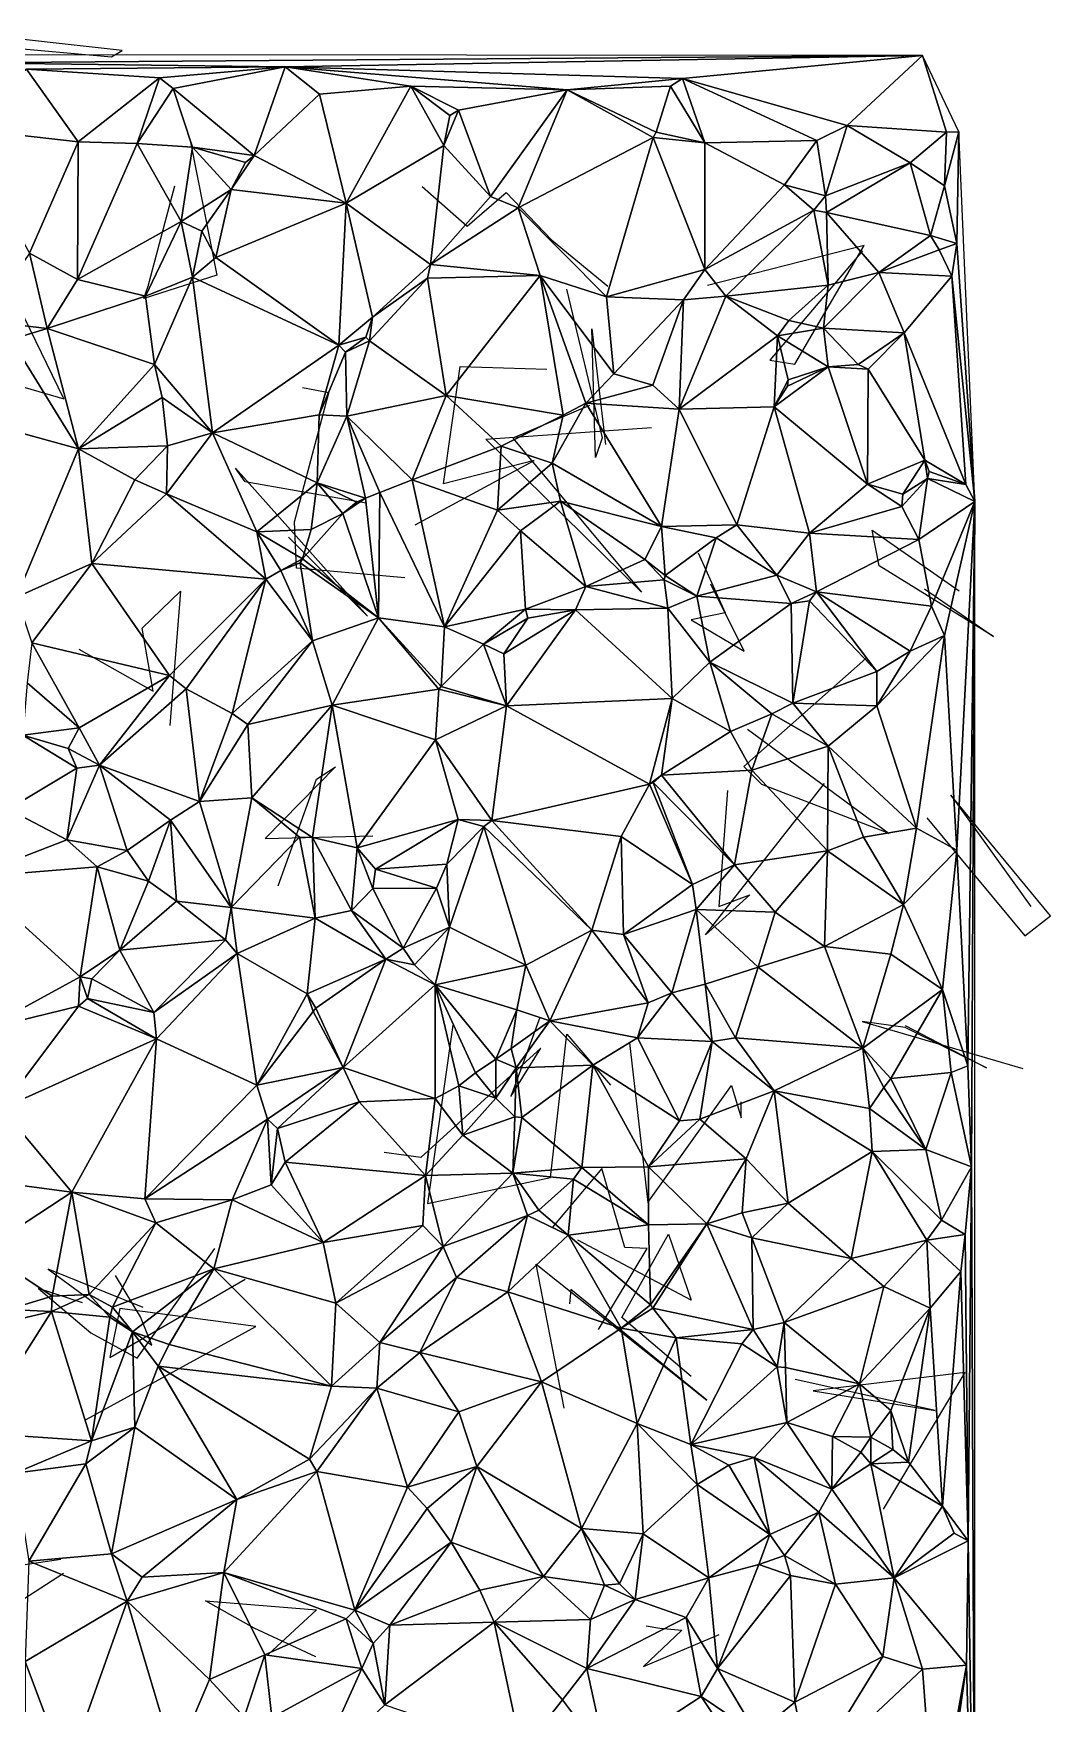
# Model space of a CAD drawing. Header units: metres. Extents: x -15.8 to 15.8, y -15 to 15.8.
# Drawn here: x 5.19 to 15.77, y -2.16 to 15.22 of the extents above; entities that cross this region are included whole.
import ezdxf

# ---------------------------------------------------------------- set-up
doc = ezdxf.new("R2010")
doc.units = ezdxf.units.M
doc.layers.add('CRACKS', color=1, linetype='Continuous')
doc.layers.add('STREET_MESH', color=7, linetype='Continuous')

msp = doc.modelspace()

# ---------------------------------------------------------------- linework, layer by layer
at = {"layer": 'CRACKS'}
for points in [[(4.863, 14.685, 0.1), (4.463, 15.112, 0.1), (6.007, 14.973, 0.1), (6.119, 15.039, 0.1), (4.528, 15.217, 0.1)], [(6.824, 14.101, 0.1), (7.103, 12.701, 0.1), (6.342, 12.459, 0.1), (6.389, 12.588, 0.1), (6.667, 13.631, 0.1)], [(9.238, 13.625, 0.1), (9.705, 13.211, 0.1), (10.113, 13.563, 0.1), (10.584, 13.069, 0.1), (11.169, 12.587, 0.1)], [(4.702, 11.649, 0.1), (5.512, 11.415, 0.1), (5.101, 12.256, 0.1), (4.66, 11.076, 0.1), (5.075, 13.023, 0.1)], [(13.82, 12.953, 0.1), (12.856, 11.816, 0.1), (13.114, 11.774, 0.1), (13.835, 13.009, 0.1), (12.205, 12.594, 0.1)], [(10.741, 12.556, 0.1), (11.11, 11.009, 0.1), (11.04, 10.804, 0.1), (11.004, 12.144, 0.1), (11.145, 10.938, 0.1)], [(9.167, 10.104, 0.1), (10.404, 10.774, 0.1), (9.461, 10.532, 0.1), (9.635, 11.75, 0.1), (10.536, 11.725, 0.1)], [(9.057, 9.551, 0.1), (7.932, 9.654, 0.1), (7.912, 10.135, 0.1), (8.269, 11.478, 0.1), (7.993, 11.529, 0.1)], [(10.978, 11.345, 0.1), (10.183, 11.005, 0.1), (11.52, 9.404, 0.1), (9.902, 10.996, 0.1), (11.624, 11.118, 0.1)], [(8.655, 10.329, 0.1), (7.397, 10.553, 0.1), (7.297, 10.693, 0.1), (8.671, 9.152, 0.1), (7.848, 9.975, 0.1)], [(14.463, 9.439, 0.1), (15.182, 8.941, 0.1), (13.991, 9.679, 0.1), (13.919, 10.049, 0.1), (14.824, 9.416, 0.1)], [(12.11, 9.814, 0.1), (12.39, 9.187, 0.1), (12.035, 9.114, 0.1), (12.589, 8.789, 0.1), (12.242, 9.485, 0.1)], [(5.668, 8.809, 0.1), (6.439, 8.374, 0.1), (6.326, 9.029, 0.1), (6.725, 9.415, 0.1), (6.613, 8.015, 0.1)], [(12.624, 7.977, 0.1), (14.096, 6.891, 0.1), (12.77, 7.402, 0.1), (12.585, 7.588, 0.1), (13.854, 8.714, 0.1)], [(7.74, 6.348, 0.1), (8.14, 7.458, 0.1), (8.337, 7.585, 0.1), (7.606, 6.841, 0.1), (8.724, 6.869, 0.1)], [(12.415, 7.339, 0.1), (12.324, 6.133, 0.1), (12.645, 6.255, 0.1), (12.187, 5.838, 0.1), (13.424, 7.414, 0.1)], [(14.488, 7.055, 0.1), (15.507, 5.827, 0.1), (15.775, 6.036, 0.1), (14.737, 7.292, 0.1), (15.571, 6.133, 0.1)], [(10.463, 4.977, 0.1), (10.159, 4.155, 0.1), (10.472, 4.659, 0.1), (9.224, 3.522, 0.1), (8.844, 3.575, 0.1)], [(9.559, 4.898, 0.1), (9.295, 3.044, 0.1), (10.572, 3.312, 0.1), (10.744, 4.805, 0.1), (11.198, 4.273, 0.1)], [(14.264, 4.896, 0.1), (15.109, 4.453, 0.1), (14.264, 4.874, 0.1), (13.814, 4.935, 0.1), (15.485, 4.449, 0.1)], [(11.394, 4.714, 0.1), (11.587, 3.053, 0.1), (12.457, 4.271, 0.1), (12.555, 3.935, 0.1), (12.558, 4.1, 0.1)], [(11.072, 1.733, 0.1), (11.578, 2.576, 0.1), (11.348, 2.585, 0.1), (11.106, 3.407, 0.1), (10.595, 2.795, 0.1)], [(12.038, 1.244, 0.1), (11.315, 1.856, 0.1), (11.802, 2.725, 0.1), (12.036, 2.037, 0.1), (10.856, 2.663, 0.1)], [(5.704, 2.009, 0.1), (5.248, 2.16, 0.1), (5.793, 1.698, 0.1), (6.275, 1.432, 0.1), (7.083, 2.576, 0.1)], [(6.337, 1.959, 0.1), (5.348, 2.358, 0.1), (6.425, 1.57, 0.1), (6.307, 1.863, 0.1), (6.048, 2.292, 0.1)], [(10.715, 0.915, 0.1), (10.424, 2.41, 0.1), (12.198, 0.998, 0.1), (10.784, 2.148, 0.1), (10.771, 2, 0.1)], [(5.744, 0.794, 0.1), (7.507, 1.764, 0.1), (6.093, 1.952, 0.1), (5.991, 1.439, 0.1), (7.396, 2.254, 0.1)], [(14.036, -0.138, 0.1), (14.885, 1.285, 0.1), (13.304, 1.093, 0.1), (14.575, 0.889, 0.1), (13.117, 1.211, 0.1)], [(5.481, -0.661, 0.1), (4.567, -0.797, 0.1), (4.215, -1.107, 0.1), (3.925, -1.828, 0.1), (5.507, -0.803, 0.1)], [(8.134, -1.675, 0.1), (7.492, -1.375, 0.1), (6.985, -1.091, 0.1), (8.14, -1.186, 0.1), (7.637, -1.648, 0.1)], [(11.567, -1.353, 0.1), (11.712, -1.374, 0.1), (11.94, -1.395, 0.1), (11.541, -1.773, 0.1), (12.327, -1.442, 0.1)]]:
    msp.add_polyline3d(points, dxfattribs=at)
at = {"layer": 'STREET_MESH'}
for points in [[(4.474, 14.91), (14.442, 14.988), (0.214, 14.997)], [(4.474, 14.91), (7.814, 14.869), (14.442, 14.988)], [(7.814, 14.869), (11.945, 14.747), (14.442, 14.988)], [(11.945, 14.747), (13.658, 14.26), (14.442, 14.988)], [(13.658, 14.26), (14.693, 14.188), (14.442, 14.988)], [(14.693, 14.188), (14.822, 14.193), (14.442, 14.988)], [(4.437, 14.226), (5.661, 14.089), (5.124, 14.844)], [(4.474, 14.91), (5.124, 14.844), (7.814, 14.869)], [(5.124, 14.844), (6.506, 14.754), (7.814, 14.869)], [(5.124, 14.844), (5.661, 14.089), (6.506, 14.754)], [(6.506, 14.754), (6.65, 14.643), (7.814, 14.869)], [(6.65, 14.643), (7.492, 13.945), (7.814, 14.869)], [(7.492, 13.945), (8.17, 14.583), (7.814, 14.869)], [(9.12, 14.668), (10.747, 14.631), (7.814, 14.869)], [(8.17, 14.583), (9.12, 14.668), (7.814, 14.869)], [(10.747, 14.631), (11.945, 14.747), (7.814, 14.869)], [(5.661, 14.089), (6.274, 14.07), (6.506, 14.754)], [(6.274, 14.07), (6.65, 14.643), (6.506, 14.754)], [(6.274, 14.07), (6.848, 14.034), (6.65, 14.643)], [(6.848, 14.034), (7.492, 13.945), (6.65, 14.643)], [(8.17, 14.583), (8.449, 13.452), (9.12, 14.668)], [(8.449, 13.452), (9.465, 14.051), (9.12, 14.668)], [(9.12, 14.668), (9.618, 14.419), (10.747, 14.631)], [(9.526, 14.362), (9.618, 14.419), (9.12, 14.668)], [(9.465, 14.051), (9.526, 14.362), (9.12, 14.668)], [(9.618, 14.419), (9.949, 13.519), (10.747, 14.631)], [(9.949, 13.519), (10.236, 13.402), (10.747, 14.631)], [(10.236, 13.402), (11.64, 14.134), (10.747, 14.631)], [(11.823, 14.668), (11.945, 14.747), (10.747, 14.631)], [(11.674, 14.189), (11.823, 14.668), (10.747, 14.631)], [(11.64, 14.134), (11.674, 14.189), (10.747, 14.631)], [(11.674, 14.189), (12.179, 14.078), (11.823, 14.668)], [(12.179, 14.078), (11.945, 14.747), (11.823, 14.668)], [(11.945, 14.747), (13.344, 14.101), (13.658, 14.26)], [(11.945, 14.747), (12.179, 14.078), (13.344, 14.101)], [(7.492, 13.945), (8.449, 13.452), (8.17, 14.583)], [(9.465, 14.051), (9.618, 14.419), (9.526, 14.362)], [(9.465, 14.051), (9.949, 13.519), (9.618, 14.419)], [(13.344, 14.101), (13.434, 13.527), (13.658, 14.26)], [(13.434, 13.527), (14.314, 13.87), (13.658, 14.26)], [(14.314, 13.87), (14.693, 14.188), (13.658, 14.26)], [(4.437, 14.226), (5.154, 12.929), (5.661, 14.089)], [(5.661, 14.089), (5.154, 12.929), (5.653, 12.658)], [(5.661, 14.089), (5.653, 12.658), (6.274, 14.07)], [(11.64, 14.134), (10.236, 13.402), (11.155, 12.476)], [(12.179, 12.76), (11.64, 14.134), (11.155, 12.476)], [(12.179, 14.078), (11.674, 14.189), (11.64, 14.134)], [(12.179, 12.76), (12.179, 14.078), (11.64, 14.134)], [(12.179, 14.078), (13.006, 13.641), (13.344, 14.101)], [(13.006, 13.641), (12.179, 14.078), (12.179, 12.76)], [(13.006, 13.641), (13.434, 13.527), (13.344, 14.101)], [(14.693, 14.188), (14.314, 13.87), (14.673, 13.631)], [(14.822, 14.193), (14.673, 13.631), (14.801, 13.032)], [(14.693, 14.188), (14.673, 13.631), (14.822, 14.193)], [(14.822, 14.193), (14.801, 13.032), (14.986, 10.346)], [(5.653, 12.658), (6.73, 13.259), (6.274, 14.07)], [(6.73, 13.259), (6.848, 14.034), (6.274, 14.07)], [(6.73, 13.259), (7.252, 13.594), (6.848, 14.034)], [(7.492, 13.945), (6.848, 14.034), (7.402, 13.873)], [(6.848, 14.034), (7.252, 13.594), (7.402, 13.873)], [(7.252, 13.594), (7.492, 13.945), (7.402, 13.873)], [(7.252, 13.594), (8.449, 13.452), (7.492, 13.945)], [(9.465, 14.051), (8.449, 13.452), (9.326, 12.814)], [(9.949, 13.519), (9.465, 14.051), (9.326, 12.814)], [(14.314, 13.87), (13.434, 13.527), (13.445, 13.355)], [(14.525, 13.113), (14.314, 13.87), (13.445, 13.355)], [(14.673, 13.631), (14.314, 13.87), (14.525, 13.113)], [(6.947, 13.161), (7.252, 13.594), (6.73, 13.259)], [(6.947, 13.161), (7.092, 12.885), (7.252, 13.594)], [(7.252, 13.594), (7.092, 12.885), (8.449, 13.452)], [(13.312, 13.378), (13.006, 13.641), (12.179, 12.76)], [(13.434, 13.527), (13.006, 13.641), (13.312, 13.378)], [(14.673, 13.631), (14.525, 13.113), (14.801, 13.032)], [(8.449, 13.452), (7.092, 12.885), (8.37, 11.974)], [(8.723, 12.264), (8.449, 13.452), (8.37, 11.974)], [(8.449, 13.452), (8.723, 12.264), (9.326, 12.814)], [(10.236, 13.402), (9.949, 13.519), (9.326, 12.814)], [(10.466, 12.698), (10.236, 13.402), (9.326, 12.814)], [(10.236, 13.402), (10.466, 12.698), (11.155, 12.476)], [(13.434, 13.527), (13.312, 13.378), (13.445, 13.355)], [(6.36, 12.482), (6.73, 13.259), (5.653, 12.658)], [(6.73, 13.259), (6.36, 12.482), (6.851, 12.68)], [(6.947, 13.161), (6.73, 13.259), (6.851, 12.68)], [(12.396, 12.483), (13.312, 13.378), (12.179, 12.76)], [(13.312, 13.378), (12.396, 12.483), (13.46, 12.599)], [(13.445, 13.355), (13.312, 13.378), (13.46, 12.599)], [(13.99, 12.73), (13.445, 13.355), (13.46, 12.599)], [(13.99, 12.73), (14.525, 13.113), (13.445, 13.355)], [(7.092, 12.885), (6.947, 13.161), (6.851, 12.68)], [(13.99, 12.73), (14.616, 12.964), (14.525, 13.113)], [(14.525, 13.113), (14.616, 12.964), (14.801, 13.032)], [(5.154, 12.929), (4.671, 12.228), (5.337, 12.146)], [(5.653, 12.658), (5.154, 12.929), (5.337, 12.146)], [(7.092, 12.885), (6.851, 12.68), (8.37, 11.974)], [(14.616, 12.964), (13.99, 12.73), (14.748, 12.692)], [(14.616, 12.964), (14.748, 12.692), (14.801, 13.032)], [(14.801, 13.032), (14.748, 12.692), (14.986, 10.346)], [(8.723, 12.264), (9.295, 12.671), (9.326, 12.814)], [(9.295, 12.671), (10.466, 12.698), (9.326, 12.814)], [(10.466, 12.698), (9.295, 12.671), (9.488, 11.449)], [(10.706, 11.245), (10.466, 12.698), (9.488, 11.449)], [(10.94, 11.371), (10.466, 12.698), (10.706, 11.245)], [(10.466, 12.698), (11.233, 11.675), (11.155, 12.476)], [(10.94, 11.371), (11.233, 11.675), (10.466, 12.698)], [(11.958, 12.446), (12.179, 12.76), (11.155, 12.476)], [(11.958, 12.446), (12.396, 12.483), (12.179, 12.76)], [(13.412, 12.15), (13.99, 12.73), (13.46, 12.599)], [(13.99, 12.73), (13.412, 12.15), (14.253, 12.103)], [(14.748, 12.692), (13.99, 12.73), (14.253, 12.103)], [(14.895, 10.522), (14.748, 12.692), (14.253, 12.103)], [(14.748, 12.692), (14.895, 10.522), (14.986, 10.346)], [(6.36, 12.482), (5.653, 12.658), (5.337, 12.146)], [(6.36, 12.482), (6.455, 11.773), (6.851, 12.68)], [(6.455, 11.773), (7.058, 11.06), (6.851, 12.68)], [(6.851, 12.68), (7.058, 11.06), (8.37, 11.974)], [(9.295, 12.671), (8.689, 12.019), (9.488, 11.449)], [(8.689, 12.019), (9.295, 12.671), (8.723, 12.264)], [(12.396, 12.483), (13.054, 12.229), (13.46, 12.599)], [(13.054, 12.229), (13.412, 12.15), (13.46, 12.599)], [(6.455, 11.773), (6.36, 12.482), (5.337, 12.146)], [(11.233, 11.675), (11.958, 12.446), (11.155, 12.476)], [(11.233, 11.675), (11.637, 11.558), (11.958, 12.446)], [(11.958, 12.446), (11.637, 11.558), (11.91, 11.309)], [(12.396, 12.483), (11.958, 12.446), (11.91, 11.309)], [(12.936, 12.071), (12.396, 12.483), (11.91, 11.309)], [(12.936, 12.071), (13.054, 12.229), (12.396, 12.483)], [(4.671, 12.228), (4.963, 12.032), (5.337, 12.146)], [(8.653, 12.057), (8.723, 12.264), (8.37, 11.974)], [(8.653, 12.057), (8.689, 12.019), (8.723, 12.264)], [(13.054, 12.229), (12.936, 12.071), (13.412, 12.15)], [(4.567, 11.195), (5.665, 10.893), (4.963, 12.032)], [(4.963, 12.032), (5.665, 10.893), (5.337, 12.146)], [(5.665, 10.893), (6.455, 11.773), (5.337, 12.146)], [(8.44, 11.899), (8.653, 12.057), (8.37, 11.974)], [(8.653, 12.057), (8.44, 11.899), (8.689, 12.019)], [(8.689, 12.019), (8.44, 11.899), (8.455, 11.236)], [(8.689, 12.019), (8.455, 11.236), (9.488, 11.449)], [(12.901, 11.331), (12.936, 12.071), (11.91, 11.309)], [(13.047, 11.612), (12.936, 12.071), (12.901, 11.331)], [(13.412, 12.15), (12.936, 12.071), (13.463, 11.748)], [(12.936, 12.071), (13.047, 11.612), (13.463, 11.748)], [(13.774, 11.773), (13.412, 12.15), (13.463, 11.748)], [(13.412, 12.15), (13.774, 11.773), (14.253, 12.103)], [(13.774, 11.773), (13.879, 11.722), (14.253, 12.103)], [(14.253, 12.103), (13.879, 11.722), (14.468, 10.778)], [(14.895, 10.522), (14.253, 12.103), (14.468, 10.778)], [(7.058, 11.06), (8.167, 11.248), (8.37, 11.974)], [(8.167, 11.248), (8.44, 11.899), (8.37, 11.974)], [(8.44, 11.899), (8.167, 11.248), (8.455, 11.236)], [(6.455, 11.773), (5.665, 10.893), (6.535, 11.428)], [(6.455, 11.773), (6.535, 11.428), (7.058, 11.06)], [(11.637, 11.558), (11.233, 11.675), (10.94, 11.371)], [(13.038, 11.545), (12.901, 11.331), (13.463, 11.748)], [(12.901, 11.331), (13.871, 10.528), (13.463, 11.748)], [(13.047, 11.612), (13.038, 11.545), (13.463, 11.748)], [(13.879, 11.722), (13.774, 11.773), (13.463, 11.748)], [(13.871, 10.528), (13.879, 11.722), (13.463, 11.748)], [(13.879, 11.722), (13.871, 10.528), (14.468, 10.778)], [(11.637, 11.558), (10.94, 11.371), (11.91, 11.309)], [(13.047, 11.612), (12.901, 11.331), (13.038, 11.545)], [(5.665, 10.893), (6.589, 10.925), (6.535, 11.428)], [(6.535, 11.428), (6.589, 10.925), (7.058, 11.06)], [(8.455, 11.236), (9.134, 10.572), (9.488, 11.449)], [(9.134, 10.572), (10.06, 10.924), (9.488, 11.449)], [(10.06, 10.924), (10.706, 11.245), (9.488, 11.449)], [(10.94, 11.371), (10.589, 10.744), (11.727, 10.086)], [(10.589, 10.744), (10.94, 11.371), (10.706, 11.245)], [(11.91, 11.309), (10.94, 11.371), (11.727, 10.086)], [(12.512, 10.103), (11.91, 11.309), (11.727, 10.086)], [(12.512, 10.103), (12.901, 11.331), (11.91, 11.309)], [(12.901, 11.331), (12.512, 10.103), (13.269, 10.017)], [(13.871, 10.528), (12.901, 11.331), (13.269, 10.017)], [(5.665, 10.893), (4.567, 11.195), (5.02, 9.351)], [(8.167, 11.248), (7.058, 11.06), (8.148, 10.54)], [(8.455, 11.236), (8.167, 11.248), (8.148, 10.54)], [(8.648, 10.381), (8.455, 11.236), (8.148, 10.54)], [(8.797, 10.44), (9.134, 10.572), (8.455, 11.236)], [(8.648, 10.381), (8.797, 10.44), (8.455, 11.236)], [(10.06, 10.924), (10.589, 10.744), (10.706, 11.245)], [(7.517, 10.031), (7.058, 11.06), (6.579, 10.427)], [(7.058, 11.06), (6.589, 10.925), (6.579, 10.427)], [(7.058, 11.06), (7.517, 10.031), (8.148, 10.54)], [(5.804, 9.7), (5.665, 10.893), (5.02, 9.351)], [(6.589, 10.925), (5.665, 10.893), (6.251, 10.573)], [(5.665, 10.893), (5.804, 9.7), (6.251, 10.573)], [(6.589, 10.925), (6.251, 10.573), (6.579, 10.427)], [(10.06, 10.924), (9.134, 10.572), (10.021, 10.255)], [(10.589, 10.744), (10.06, 10.924), (10.021, 10.255)], [(13.871, 10.528), (14.237, 10.424), (14.468, 10.778)], [(14.237, 10.424), (14.493, 10.585), (14.468, 10.778)], [(14.493, 10.585), (14.513, 10.659), (14.468, 10.778)], [(14.513, 10.659), (14.895, 10.522), (14.468, 10.778)], [(10.678, 10.35), (10.589, 10.744), (10.021, 10.255)], [(10.589, 10.744), (10.678, 10.35), (11.727, 10.086)], [(14.895, 10.522), (14.513, 10.659), (14.493, 10.585)], [(6.251, 10.573), (5.804, 9.7), (6.579, 10.427)], [(5.804, 9.7), (7.612, 9.538), (6.579, 10.427)], [(7.612, 9.538), (7.517, 10.031), (6.579, 10.427)], [(7.517, 10.031), (8.084, 10.055), (8.148, 10.54)], [(8.084, 10.055), (8.412, 10.223), (8.148, 10.54)], [(8.554, 10.341), (8.648, 10.381), (8.148, 10.54)], [(8.412, 10.223), (8.554, 10.341), (8.148, 10.54)], [(8.797, 10.44), (8.648, 10.381), (8.785, 9.135)], [(9.47, 9.041), (8.797, 10.44), (8.785, 9.135)], [(8.797, 10.44), (9.47, 9.041), (9.134, 10.572)], [(9.134, 10.572), (9.47, 9.041), (10.021, 10.255)], [(14.227, 10.295), (13.871, 10.528), (13.269, 10.017)], [(14.237, 10.424), (13.871, 10.528), (14.227, 10.295)], [(14.493, 10.585), (14.227, 10.295), (14.405, 9.95)], [(14.237, 10.424), (14.227, 10.295), (14.493, 10.585)], [(14.986, 10.346), (14.493, 10.585), (14.405, 9.95)], [(14.895, 10.522), (14.493, 10.585), (14.986, 10.346)], [(8.648, 10.381), (8.412, 10.223), (8.785, 9.135)], [(8.554, 10.341), (8.412, 10.223), (8.648, 10.381)], [(9.47, 9.041), (10.262, 10.043), (10.021, 10.255)], [(10.262, 10.043), (10.678, 10.35), (10.021, 10.255)], [(10.262, 10.043), (10.94, 9.461), (10.678, 10.35)], [(10.678, 10.35), (11.554, 9.742), (11.727, 10.086)], [(10.94, 9.461), (11.554, 9.742), (10.678, 10.35)], [(14.227, 10.295), (13.269, 10.017), (14.405, 9.95)], [(14.538, 9.259), (14.986, 10.346), (14.405, 9.95)], [(14.538, 9.259), (14.671, 8.953), (14.986, 10.346)], [(14.671, 8.953), (14.799, 6.72), (14.986, 10.346)], [(14.986, 10.346), (14.799, 6.72), (14.913, 4.474)], [(14.953, 3.425), (14.986, 10.346), (14.913, 4.474)], [(14.986, 10.346), (14.953, 3.425), (14.988, -4.976)], [(8.412, 10.223), (7.995, 9.751), (8.785, 9.135)], [(8.412, 10.223), (8.084, 10.055), (7.995, 9.751)], [(11.554, 9.742), (11.767, 9.577), (11.727, 10.086)], [(12.297, 9.967), (12.512, 10.103), (11.727, 10.086)], [(11.767, 9.577), (12.297, 9.967), (11.727, 10.086)], [(12.512, 10.103), (12.297, 9.967), (12.927, 9.581)], [(12.512, 10.103), (12.927, 9.581), (13.269, 10.017)], [(7.995, 9.751), (8.084, 10.055), (7.517, 10.031)], [(7.768, 9.629), (7.517, 10.031), (7.612, 9.538)], [(7.768, 9.629), (7.995, 9.751), (7.517, 10.031)], [(9.47, 9.041), (10.314, 9.226), (10.262, 10.043)], [(10.262, 10.043), (10.314, 9.226), (10.94, 9.461)], [(12.297, 9.967), (11.767, 9.577), (12.094, 9.362)], [(12.297, 9.967), (12.094, 9.362), (12.927, 9.581)], [(12.927, 9.581), (13.341, 9.406), (13.269, 10.017)], [(13.269, 10.017), (13.341, 9.406), (14.405, 9.95)], [(13.341, 9.406), (14.538, 9.259), (14.405, 9.95)], [(7.97, 9.707), (7.995, 9.751), (7.768, 9.629)], [(7.995, 9.751), (7.97, 9.707), (8.785, 9.135)], [(11.554, 9.742), (10.94, 9.461), (11.755, 9.53)], [(11.767, 9.577), (11.554, 9.742), (11.755, 9.53)], [(5.18, 8.877), (5.804, 9.7), (5.02, 9.351)], [(5.804, 9.7), (5.18, 8.877), (6.611, 8.538)], [(7.612, 9.538), (5.804, 9.7), (6.611, 8.538)], [(7.768, 9.629), (7.612, 9.538), (8.097, 8.897)], [(7.97, 9.707), (7.768, 9.629), (8.097, 8.897)], [(8.785, 9.135), (7.97, 9.707), (8.097, 8.897)], [(12.094, 9.362), (11.767, 9.577), (11.755, 9.53)], [(12.927, 9.581), (12.094, 9.362), (13.077, 9.287)], [(13.341, 9.406), (12.927, 9.581), (13.077, 9.287)], [(6.784, 8.399), (7.612, 9.538), (6.611, 8.538)], [(6.784, 8.399), (7.261, 8.14), (7.612, 9.538)], [(7.612, 9.538), (7.261, 8.14), (8.097, 8.897)], [(10.314, 9.226), (10.834, 9.219), (10.94, 9.461)], [(10.834, 9.219), (11.795, 9.236), (10.94, 9.461)], [(10.94, 9.461), (11.795, 9.236), (11.755, 9.53)], [(11.795, 9.236), (12.094, 9.362), (11.755, 9.53)], [(13.268, 9.312), (13.341, 9.406), (13.077, 9.287)], [(13.341, 9.406), (13.268, 9.312), (13.968, 8.579)], [(13.341, 9.406), (14.315, 8.788), (14.538, 9.259)], [(14.315, 8.788), (13.341, 9.406), (13.968, 8.579)], [(9.878, 8.861), (10.314, 9.226), (9.47, 9.041)], [(10.314, 9.226), (9.878, 8.861), (10.336, 9.134)], [(10.834, 9.219), (10.089, 8.76), (10.115, 8.219)], [(10.089, 8.76), (10.834, 9.219), (10.336, 9.134)], [(11.839, 8.296), (10.834, 9.219), (10.115, 8.219)], [(10.834, 9.219), (10.314, 9.226), (10.336, 9.134)], [(10.834, 9.219), (11.839, 8.296), (11.795, 9.236)], [(12.094, 9.362), (11.795, 9.236), (12.231, 8.676)], [(11.795, 9.236), (11.839, 8.296), (12.231, 8.676)], [(12.094, 9.362), (12.231, 8.676), (13.077, 9.287)], [(12.231, 8.676), (13.095, 8.248), (13.077, 9.287)], [(13.095, 8.248), (13.268, 9.312), (13.077, 9.287)], [(13.268, 9.312), (13.095, 8.248), (13.968, 8.579)], [(14.538, 9.259), (14.315, 8.788), (14.671, 8.953)], [(8.304, 8.226), (8.785, 9.135), (8.097, 8.897)], [(8.304, 8.226), (9.412, 8.393), (8.785, 9.135)], [(9.435, 8.421), (9.47, 9.041), (8.785, 9.135)], [(9.412, 8.393), (9.435, 8.421), (8.785, 9.135)], [(9.435, 8.421), (9.878, 8.861), (9.47, 9.041)], [(9.878, 8.861), (10.089, 8.76), (10.336, 9.134)], [(5.672, 7.992), (5.18, 8.877), (5.129, 8.459)], [(5.18, 8.877), (5.672, 7.992), (6.611, 8.538)], [(7.261, 8.14), (7.425, 8.026), (8.097, 8.897)], [(7.425, 8.026), (8.304, 8.226), (8.097, 8.897)], [(13.967, 8.222), (14.38, 6.949), (14.671, 8.953)], [(14.315, 8.788), (13.967, 8.222), (14.671, 8.953)], [(14.671, 8.953), (14.38, 6.949), (14.799, 6.72)], [(9.878, 8.861), (9.435, 8.421), (10.115, 8.219)], [(10.089, 8.76), (9.878, 8.861), (10.115, 8.219)], [(14.315, 8.788), (13.968, 8.579), (13.967, 8.222)], [(6.611, 8.538), (5.672, 7.992), (5.883, 7.602)], [(6.784, 8.399), (6.611, 8.538), (5.883, 7.602)], [(11.839, 8.296), (12.445, 7.954), (12.231, 8.676)], [(12.445, 7.954), (12.874, 8.138), (12.231, 8.676)], [(12.874, 8.138), (13.095, 8.248), (12.231, 8.676)], [(13.968, 8.579), (13.095, 8.248), (13.967, 8.222)], [(5.084, 7.917), (5.672, 7.992), (5.129, 8.459)], [(6.923, 7.227), (6.784, 8.399), (5.883, 7.602)], [(6.784, 8.399), (6.923, 7.227), (7.261, 8.14)], [(9.412, 8.393), (8.304, 8.226), (9.377, 7.866)], [(10.115, 8.219), (9.412, 8.393), (9.377, 7.866)], [(9.435, 8.421), (9.412, 8.393), (10.115, 8.219)], [(8.304, 8.226), (7.425, 8.026), (7.465, 7.262)], [(8.098, 6.852), (8.304, 8.226), (7.465, 7.262)], [(8.304, 8.226), (8.098, 6.852), (8.564, 6.744)], [(9.377, 7.866), (8.304, 8.226), (8.564, 6.744)], [(10.115, 8.219), (9.377, 7.866), (9.964, 7.029)], [(11.604, 7.404), (10.115, 8.219), (9.964, 7.029)], [(11.839, 8.296), (10.115, 8.219), (11.604, 7.404)], [(11.727, 7.499), (11.839, 8.296), (11.604, 7.404)], [(11.839, 8.296), (11.727, 7.499), (12.445, 7.954)], [(12.874, 8.138), (13.463, 7.8), (13.095, 8.248)], [(13.095, 8.248), (13.463, 7.8), (13.967, 8.222)], [(13.463, 7.8), (14.38, 6.949), (13.967, 8.222)], [(7.261, 8.14), (6.923, 7.227), (7.425, 8.026)], [(7.425, 8.026), (6.923, 7.227), (7.465, 7.262)], [(12.874, 8.138), (12.445, 7.954), (12.668, 7.552)], [(13.463, 7.8), (12.874, 8.138), (12.668, 7.552)], [(5.646, 7.572), (5.084, 7.917), (4.934, 7.146)], [(5.084, 7.917), (5.556, 7.776), (5.672, 7.992)], [(5.646, 7.572), (5.556, 7.776), (5.084, 7.917)], [(5.672, 7.992), (5.556, 7.776), (5.883, 7.602)], [(9.377, 7.866), (8.564, 6.744), (9.614, 7.038)], [(9.377, 7.866), (9.614, 7.038), (9.964, 7.029)], [(12.445, 7.954), (11.727, 7.499), (12.668, 7.552)], [(5.556, 7.776), (5.646, 7.572), (5.883, 7.602)], [(13.463, 7.8), (12.668, 7.552), (13.455, 6.711)], [(13.829, 6.854), (13.463, 7.8), (13.455, 6.711)], [(14.38, 6.949), (13.463, 7.8), (13.829, 6.854)], [(5.541, 6.827), (5.646, 7.572), (4.934, 7.146)], [(5.646, 7.572), (5.541, 6.827), (5.883, 7.602)], [(5.541, 6.827), (6.17, 6.714), (5.883, 7.602)], [(6.621, 7.031), (6.923, 7.227), (5.883, 7.602)], [(6.17, 6.714), (6.621, 7.031), (5.883, 7.602)], [(11.64, 7.423), (11.727, 7.499), (11.604, 7.404)], [(11.64, 7.423), (12.487, 6.567), (11.727, 7.499)], [(11.727, 7.499), (12.487, 6.567), (12.668, 7.552)], [(12.668, 7.552), (12.487, 6.567), (13.455, 6.711)], [(11.309, 6.86), (11.604, 7.404), (9.964, 7.029)], [(12.052, 6.361), (11.604, 7.404), (11.309, 6.86)], [(12.052, 6.361), (11.64, 7.423), (11.604, 7.404)], [(12.487, 6.567), (11.64, 7.423), (12.052, 6.361)], [(4.537, 6.439), (5.541, 6.827), (4.934, 7.146)], [(6.923, 7.227), (6.621, 7.031), (7.252, 6.122)], [(6.923, 7.227), (7.252, 6.122), (7.465, 7.262)], [(7.252, 6.122), (7.963, 6.854), (7.465, 7.262)], [(7.963, 6.854), (8.098, 6.852), (7.465, 7.262)], [(6.17, 6.714), (6.393, 6.395), (6.621, 7.031)], [(6.621, 7.031), (6.393, 6.395), (6.683, 6.19)], [(7.252, 6.122), (6.621, 7.031), (6.683, 6.19)], [(8.564, 6.744), (8.753, 6.52), (9.614, 7.038)], [(8.753, 6.52), (9.494, 6.574), (9.614, 7.038)], [(9.494, 6.574), (9.88, 6.965), (9.614, 7.038)], [(9.494, 6.574), (9.524, 5.919), (9.88, 6.965)], [(9.524, 5.919), (10.317, 5.522), (9.88, 6.965)], [(9.614, 7.038), (9.88, 6.965), (9.964, 7.029)], [(9.88, 6.965), (11.002, 5.888), (9.964, 7.029)], [(10.317, 5.522), (11.002, 5.888), (9.88, 6.965)], [(11.002, 5.888), (11.309, 6.86), (9.964, 7.029)], [(5.541, 6.827), (4.537, 6.439), (5.859, 6.545)], [(6.17, 6.714), (5.541, 6.827), (5.859, 6.545)], [(8.127, 6.012), (7.963, 6.854), (7.252, 6.122)], [(8.098, 6.852), (7.963, 6.854), (8.127, 6.012)], [(8.098, 6.852), (8.504, 6.09), (8.564, 6.744)], [(8.504, 6.09), (8.098, 6.852), (8.127, 6.012)], [(11.002, 5.888), (11.333, 5.842), (11.309, 6.86)], [(11.333, 5.842), (12.052, 6.361), (11.309, 6.86)], [(14.244, 6.155), (13.829, 6.854), (13.455, 6.711)], [(14.38, 6.949), (13.829, 6.854), (14.244, 6.155)], [(14.38, 6.949), (14.244, 6.155), (14.799, 6.72)], [(6.393, 6.395), (6.17, 6.714), (5.859, 6.545)], [(8.504, 6.09), (8.727, 6.32), (8.564, 6.744)], [(8.727, 6.32), (8.753, 6.52), (8.564, 6.744)], [(12.487, 6.567), (12.91, 6.074), (13.455, 6.711)], [(12.91, 6.074), (13.423, 5.716), (13.455, 6.711)], [(13.423, 5.716), (14.244, 6.155), (13.455, 6.711)], [(14.244, 6.155), (14.65, 5.27), (14.799, 6.72)], [(14.799, 6.72), (14.65, 5.27), (14.913, 4.474)], [(4.537, 6.439), (5.682, 5.4), (5.859, 6.545)], [(4.537, 6.439), (4.682, 4.857), (5.682, 5.4)], [(5.682, 5.4), (6.092, 5.679), (5.859, 6.545)], [(6.092, 5.679), (6.393, 6.395), (5.859, 6.545)], [(8.753, 6.52), (8.727, 6.32), (9.389, 6.322)], [(9.494, 6.574), (8.753, 6.52), (9.389, 6.322)], [(9.524, 5.919), (9.494, 6.574), (9.389, 6.322)], [(12.487, 6.567), (12.052, 6.361), (12.088, 6.101)], [(12.91, 6.074), (12.487, 6.567), (12.088, 6.101)], [(6.393, 6.395), (6.092, 5.679), (6.683, 6.19)], [(8.504, 6.09), (9.04, 5.701), (8.727, 6.32)], [(8.727, 6.32), (9.04, 5.701), (9.389, 6.322)], [(9.04, 5.701), (9.524, 5.919), (9.389, 6.322)], [(12.052, 6.361), (11.333, 5.842), (12.088, 6.101)], [(6.092, 5.679), (7.192, 5.785), (6.683, 6.19)], [(7.192, 5.785), (7.252, 6.122), (6.683, 6.19)], [(7.252, 6.122), (7.192, 5.785), (7.314, 5.644)], [(8.127, 6.012), (7.252, 6.122), (7.314, 5.644)], [(8.862, 5.585), (8.504, 6.09), (8.127, 6.012)], [(8.862, 5.585), (9.04, 5.701), (8.504, 6.09)], [(11.333, 5.842), (11.837, 5.235), (12.088, 6.101)], [(11.837, 5.235), (12.181, 5.326), (12.088, 6.101)], [(12.733, 5.501), (12.91, 6.074), (12.088, 6.101)], [(12.181, 5.326), (12.733, 5.501), (12.088, 6.101)], [(14.114, 5.636), (14.244, 6.155), (13.423, 5.716)], [(14.244, 6.155), (14.114, 5.636), (14.65, 5.27)], [(8.043, 5.223), (8.127, 6.012), (7.314, 5.644)], [(8.043, 5.223), (8.862, 5.585), (8.127, 6.012)], [(9.04, 5.701), (9.158, 5.525), (9.524, 5.919)], [(9.158, 5.525), (9.374, 5.319), (9.524, 5.919)], [(9.524, 5.919), (9.374, 5.319), (10.317, 5.522)], [(12.91, 6.074), (12.733, 5.501), (13.423, 5.716)], [(6.449, 5.031), (7.192, 5.785), (6.092, 5.679)], [(7.192, 5.785), (6.449, 5.031), (7.314, 5.644)], [(10.317, 5.522), (10.566, 4.942), (11.002, 5.888)], [(11.002, 5.888), (10.566, 4.942), (11.588, 5.131)], [(11.333, 5.842), (11.002, 5.888), (11.588, 5.131)], [(11.837, 5.235), (11.333, 5.842), (11.588, 5.131)], [(5.801, 5.38), (6.092, 5.679), (5.682, 5.4)], [(5.801, 5.38), (6.449, 5.031), (6.092, 5.679)], [(6.449, 5.031), (6.475, 4.756), (7.314, 5.644)], [(6.475, 4.756), (7.518, 4.273), (7.314, 5.644)], [(7.518, 4.273), (8.043, 5.223), (7.314, 5.644)], [(8.862, 5.585), (8.043, 5.223), (8.132, 5.074)], [(8.417, 4.457), (8.862, 5.585), (8.132, 5.074)], [(9.374, 5.319), (8.862, 5.585), (8.417, 4.457)], [(8.862, 5.585), (9.158, 5.525), (9.04, 5.701)], [(9.158, 5.525), (8.862, 5.585), (9.374, 5.319)], [(12.733, 5.501), (13.821, 4.658), (13.423, 5.716)], [(13.821, 4.658), (14.114, 5.636), (13.423, 5.716)], [(14.65, 5.27), (14.114, 5.636), (13.821, 4.658)], [(4.682, 4.857), (5.664, 5.097), (5.682, 5.4)], [(5.664, 5.097), (5.756, 5.176), (5.682, 5.4)], [(5.756, 5.176), (5.801, 5.38), (5.682, 5.4)], [(10.317, 5.522), (9.374, 5.319), (10.223, 5.057)], [(10.566, 4.942), (10.317, 5.522), (10.223, 5.057)], [(12.733, 5.501), (12.181, 5.326), (12.499, 4.767)], [(13.821, 4.658), (12.733, 5.501), (12.499, 4.767)], [(5.801, 5.38), (5.756, 5.176), (6.449, 5.031)], [(8.106, 5.042), (8.043, 5.223), (7.518, 4.273)], [(8.043, 5.223), (8.106, 5.042), (8.132, 5.074)], [(9.374, 5.319), (8.417, 4.457), (9.373, 4.136)], [(9.621, 4.266), (9.374, 5.319), (9.373, 4.136)], [(9.374, 5.319), (10.005, 4.543), (10.223, 5.057)], [(9.374, 5.319), (9.794, 4.402), (10.005, 4.543)], [(9.621, 4.266), (9.794, 4.402), (9.374, 5.319)], [(11.478, 4.765), (11.837, 5.235), (11.588, 5.131)], [(12.255, 4.73), (11.837, 5.235), (11.478, 4.765)], [(12.255, 4.73), (12.181, 5.326), (11.837, 5.235)], [(12.181, 5.326), (12.255, 4.73), (12.499, 4.767)], [(14.113, 4.344), (14.65, 5.27), (13.821, 4.658)], [(14.113, 4.344), (14.741, 4.405), (14.65, 5.27)], [(14.65, 5.27), (14.741, 4.405), (14.913, 4.474)], [(5.664, 5.097), (4.682, 4.857), (4.868, 4.032)], [(5.664, 5.097), (4.868, 4.032), (6.475, 4.756)], [(5.756, 5.176), (5.664, 5.097), (6.475, 4.756)], [(6.449, 5.031), (5.756, 5.176), (6.475, 4.756)], [(8.417, 4.457), (8.106, 5.042), (7.518, 4.273)], [(8.106, 5.042), (8.417, 4.457), (8.132, 5.074)], [(10.005, 4.543), (10.163, 4.655), (10.223, 5.057)], [(10.163, 4.655), (10.566, 4.942), (10.223, 5.057)], [(10.566, 4.942), (11.478, 4.765), (11.588, 5.131)], [(10.163, 4.655), (10.215, 4.453), (10.566, 4.942)], [(10.566, 4.942), (10.215, 4.453), (11.015, 4.481)], [(11.478, 4.765), (10.566, 4.942), (11.015, 4.481)], [(4.868, 4.032), (5.596, 3.161), (6.475, 4.756)], [(5.596, 3.161), (6.355, 3.09), (6.475, 4.756)], [(6.355, 3.09), (7.518, 4.273), (6.475, 4.756)], [(11.915, 3.904), (11.478, 4.765), (11.015, 4.481)], [(11.915, 3.904), (12.255, 4.73), (11.478, 4.765)], [(11.915, 3.904), (12.125, 3.921), (12.255, 4.73)], [(12.125, 3.921), (12.899, 4.216), (12.255, 4.73)], [(12.255, 4.73), (12.899, 4.216), (12.499, 4.767)], [(12.899, 4.216), (13.821, 4.658), (12.499, 4.767)], [(9.794, 4.402), (10.005, 4.138), (10.005, 4.543)], [(10.215, 4.453), (10.163, 4.655), (10.005, 4.543)], [(10.005, 4.138), (10.215, 4.453), (10.005, 4.543)], [(12.899, 4.216), (13.891, 4.03), (13.821, 4.658)], [(13.891, 4.03), (14.042, 4.248), (13.821, 4.658)], [(14.042, 4.248), (14.113, 4.344), (13.821, 4.658)], [(7.631, 3.92), (8.417, 4.457), (7.518, 4.273)], [(7.733, 3.823), (8.417, 4.457), (7.631, 3.92)], [(8.417, 4.457), (7.733, 3.823), (8.584, 4.099)], [(8.417, 4.457), (8.584, 4.099), (9.373, 4.136)], [(9.794, 4.402), (9.621, 4.266), (10.005, 4.138)], [(10.215, 4.453), (10.005, 4.138), (10.203, 3.944)], [(10.276, 3.937), (10.215, 4.453), (10.203, 3.944)], [(10.215, 4.453), (10.276, 3.937), (11.015, 4.481)], [(10.276, 3.937), (10.898, 3.418), (11.015, 4.481)], [(10.898, 3.418), (11.594, 3.425), (11.015, 4.481)], [(11.594, 3.425), (11.915, 3.904), (11.015, 4.481)], [(14.042, 4.248), (14.476, 3.604), (14.113, 4.344)], [(14.476, 3.604), (14.741, 4.405), (14.113, 4.344)], [(14.741, 4.405), (14.476, 3.604), (14.953, 3.425)], [(14.741, 4.405), (14.953, 3.425), (14.913, 4.474)], [(6.355, 3.09), (7.631, 3.92), (7.518, 4.273)], [(9.661, 3.755), (9.621, 4.266), (9.373, 4.136)], [(10.005, 4.138), (9.621, 4.266), (9.661, 3.755)], [(12.899, 4.216), (12.125, 3.921), (12.607, 3.506)], [(12.899, 4.216), (12.607, 3.506), (13.047, 3.047)], [(13.919, 3.584), (12.899, 4.216), (13.047, 3.047)], [(12.899, 4.216), (13.919, 3.584), (13.891, 4.03)], [(14.476, 3.604), (14.042, 4.248), (13.891, 4.03)], [(5.596, 3.161), (4.868, 4.032), (4.784, 3.269)], [(7.733, 3.823), (7.815, 3.472), (8.584, 4.099)], [(7.815, 3.472), (9.273, 3.333), (8.584, 4.099)], [(8.584, 4.099), (9.273, 3.333), (9.373, 4.136)], [(9.273, 3.333), (9.661, 3.755), (9.373, 4.136)], [(10.005, 4.138), (9.661, 3.755), (10.203, 3.944)], [(13.919, 3.584), (14.476, 3.604), (13.891, 4.03)], [(6.355, 3.09), (7.263, 3.082), (7.631, 3.92)], [(7.631, 3.92), (7.263, 3.082), (7.668, 3.237)], [(7.733, 3.823), (7.631, 3.92), (7.668, 3.237)], [(7.815, 3.472), (7.733, 3.823), (7.668, 3.237)], [(9.661, 3.755), (10.18, 3.358), (10.203, 3.944)], [(10.18, 3.358), (10.276, 3.937), (10.203, 3.944)], [(10.276, 3.937), (10.18, 3.358), (10.898, 3.418)], [(12.607, 3.506), (12.125, 3.921), (11.594, 3.425)], [(12.125, 3.921), (11.915, 3.904), (11.594, 3.425)], [(10.18, 3.358), (9.661, 3.755), (9.273, 3.333)], [(12.199, 2.83), (12.607, 3.506), (11.594, 3.425)], [(12.199, 2.83), (12.567, 2.947), (12.607, 3.506)], [(12.607, 3.506), (12.567, 2.947), (13.047, 3.047)], [(13.7, 2.471), (13.919, 3.584), (13.047, 3.047)], [(13.919, 3.584), (13.7, 2.471), (14.486, 2.663)], [(14.476, 3.604), (13.919, 3.584), (14.64, 2.868)], [(14.64, 2.868), (13.919, 3.584), (14.486, 2.663)], [(14.476, 3.604), (14.64, 2.868), (14.953, 3.425)], [(8.21, 2.638), (7.815, 3.472), (7.668, 3.237)], [(7.815, 3.472), (8.21, 2.638), (9.273, 3.333)], [(8.21, 2.638), (9.245, 2.813), (9.273, 3.333)], [(9.273, 3.333), (9.245, 2.813), (9.457, 2.597)], [(10.18, 3.358), (9.273, 3.333), (9.457, 2.597)], [(10.333, 2.917), (10.18, 3.358), (9.457, 2.597)], [(10.18, 3.358), (10.814, 3.296), (10.898, 3.418)], [(10.452, 2.972), (10.18, 3.358), (10.333, 2.917)], [(10.814, 3.296), (10.18, 3.358), (10.452, 2.972)], [(10.898, 3.418), (10.814, 3.296), (11.593, 2.82)], [(11.594, 3.425), (10.898, 3.418), (11.593, 2.82)], [(12.199, 2.83), (11.594, 3.425), (11.593, 2.82)], [(14.64, 2.868), (14.886, 2.719), (14.953, 3.425)], [(14.953, 3.425), (14.886, 2.719), (14.917, -0.466)], [(14.953, 3.425), (14.917, -0.466), (14.988, -4.976)], [(4.671, 2.558), (5.596, 3.161), (4.784, 3.269)], [(5.389, 2.077), (5.596, 3.161), (4.671, 2.558)], [(5.389, 2.077), (5.776, 2.097), (5.596, 3.161)], [(5.596, 3.161), (6.468, 2.841), (6.355, 3.09)], [(5.776, 2.097), (6.468, 2.841), (5.596, 3.161)], [(7.263, 3.082), (8.21, 2.638), (7.668, 3.237)], [(10.814, 3.296), (10.452, 2.972), (10.758, 2.714)], [(10.814, 3.296), (10.758, 2.714), (11.593, 2.82)], [(6.468, 2.841), (7.263, 3.082), (6.355, 3.09)], [(7.263, 3.082), (6.468, 2.841), (7.07, 2.364)], [(8.21, 2.638), (7.263, 3.082), (7.07, 2.364)], [(10.452, 2.972), (10.333, 2.917), (10.758, 2.714)], [(12.567, 2.947), (12.666, 2.685), (13.047, 3.047)], [(12.666, 2.685), (13.7, 2.471), (13.047, 3.047)], [(6.468, 2.841), (5.776, 2.097), (6.017, 1.964)], [(6.468, 2.841), (6.017, 1.964), (7.07, 2.364)], [(9.245, 2.813), (8.21, 2.638), (8.34, 2.007)], [(9.457, 2.597), (9.245, 2.813), (8.34, 2.007)], [(9.596, 2.272), (10.333, 2.917), (9.457, 2.597)], [(9.596, 2.272), (10.129, 2.122), (10.333, 2.917)], [(10.333, 2.917), (10.129, 2.122), (10.758, 2.714)], [(10.758, 2.714), (11.612, 1.989), (11.593, 2.82)], [(11.612, 1.989), (12.199, 2.83), (11.593, 2.82)], [(12.199, 2.83), (11.612, 1.989), (11.639, 1.955)], [(12.683, 1.731), (12.199, 2.83), (11.639, 1.955)], [(12.567, 2.947), (12.199, 2.83), (12.666, 2.685)], [(12.199, 2.83), (12.683, 1.731), (12.666, 2.685)], [(14.64, 2.868), (14.486, 2.663), (14.886, 2.719)], [(8.21, 2.638), (7.07, 2.364), (8.34, 2.007)], [(10.758, 2.714), (10.129, 2.122), (11.308, 1.746)], [(11.612, 1.989), (10.758, 2.714), (11.308, 1.746)], [(13.003, 1.805), (13.7, 2.471), (12.666, 2.685)], [(12.683, 1.731), (13.003, 1.805), (12.666, 2.685)], [(13.7, 2.471), (14.041, 2.179), (14.486, 2.663)], [(14.486, 2.663), (14.041, 2.179), (14.522, 1.954)], [(14.886, 2.719), (14.486, 2.663), (14.84, 2.336)], [(14.486, 2.663), (14.522, 1.954), (14.84, 2.336)], [(14.886, 2.719), (14.84, 2.336), (14.917, -0.466)], [(4.937, 1.94), (5.389, 2.077), (4.671, 2.558)], [(8.797, 1.595), (9.457, 2.597), (8.34, 2.007)], [(8.797, 1.595), (9.596, 2.272), (9.457, 2.597)], [(13.003, 1.805), (14.041, 2.179), (13.7, 2.471)], [(6.017, 1.964), (6.226, 1.706), (7.07, 2.364)], [(6.226, 1.706), (6.607, 1.575), (7.07, 2.364)], [(7.07, 2.364), (6.607, 1.575), (8.295, 1.143)], [(7.07, 2.364), (8.295, 1.143), (8.34, 2.007)], [(9.596, 2.272), (8.797, 1.595), (9.213, 1.491)], [(10.129, 2.122), (9.596, 2.272), (9.213, 1.491)], [(14.522, 1.954), (14.651, -0.106), (14.84, 2.336)], [(14.84, 2.336), (14.651, -0.106), (14.917, -0.466)], [(5.776, 2.097), (5.389, 2.077), (5.384, 1.92)], [(5.99, 1.861), (5.776, 2.097), (5.384, 1.92)], [(5.776, 2.097), (5.99, 1.861), (6.017, 1.964)], [(10.129, 2.122), (9.213, 1.491), (10.481, 1.186)], [(11.308, 1.746), (10.129, 2.122), (10.481, 1.186)], [(14.041, 2.179), (13.003, 1.805), (13.787, 1.166)], [(14.522, 1.954), (14.041, 2.179), (13.787, 1.166)], [(4.606, 1.738), (4.581, 0.658), (5.384, 1.92)], [(4.581, 0.658), (5.8, 0.575), (5.384, 1.92)], [(4.937, 1.94), (4.606, 1.738), (5.384, 1.92)], [(5.389, 2.077), (4.937, 1.94), (5.384, 1.92)], [(5.8, 0.575), (5.99, 1.861), (5.384, 1.92)], [(5.99, 1.861), (6.226, 1.706), (6.017, 1.964)], [(8.295, 1.143), (8.797, 1.595), (8.34, 2.007)], [(11.639, 1.955), (11.612, 1.989), (11.308, 1.746)], [(11.882, 1.646), (11.639, 1.955), (11.308, 1.746)], [(11.882, 1.646), (12.683, 1.731), (11.639, 1.955)], [(14.114, 0.889), (14.522, 1.954), (13.787, 1.166)], [(14.114, 0.889), (14.297, 0.351), (14.522, 1.954)], [(14.297, 0.351), (14.651, -0.106), (14.522, 1.954)], [(5.99, 1.861), (5.8, 0.575), (6.226, 1.706)], [(11.475, 0.755), (11.308, 1.746), (10.481, 1.186)], [(11.475, 0.755), (11.882, 1.646), (11.308, 1.746)], [(12.683, 1.731), (12.93, 1.344), (13.003, 1.805)], [(12.93, 1.344), (13.018, 1.336), (13.003, 1.805)], [(13.003, 1.805), (13.018, 1.336), (13.787, 1.166)], [(6.226, 1.706), (5.8, 0.575), (6.251, 0.714)], [(6.607, 1.575), (6.226, 1.706), (6.492, 1.351)], [(6.226, 1.706), (6.251, 0.714), (6.492, 1.351)], [(6.607, 1.575), (6.492, 1.351), (8.295, 1.143)], [(8.797, 1.595), (8.295, 1.143), (8.766, 1.122)], [(9.213, 1.491), (8.797, 1.595), (8.766, 1.122)], [(12.033, 0.537), (11.882, 1.646), (11.475, 0.755)], [(12.683, 1.731), (11.882, 1.646), (12.565, 1.581)], [(11.882, 1.646), (12.033, 0.537), (12.565, 1.581)], [(12.033, 0.537), (12.93, 1.344), (12.565, 1.581)], [(12.93, 1.344), (12.683, 1.731), (12.565, 1.581)], [(9.619, 0.876), (9.213, 1.491), (8.766, 1.122)], [(9.213, 1.491), (9.619, 0.876), (10.481, 1.186)], [(6.251, 0.714), (7.31, -0.037), (6.492, 1.351)], [(6.492, 1.351), (8.066, 0.381), (8.295, 1.143)], [(7.31, -0.037), (8.066, 0.381), (6.492, 1.351)], [(13.032, 0.763), (12.93, 1.344), (12.033, 0.537)], [(13.018, 1.336), (12.93, 1.344), (13.032, 0.763)], [(13.018, 1.336), (13.032, 0.763), (13.787, 1.166)], [(8.295, 1.143), (8.066, 0.381), (8.766, 1.122)], [(8.066, 0.381), (8.144, 0.255), (8.766, 1.122)], [(8.144, 0.255), (9.086, 0.091), (8.766, 1.122)], [(9.086, 0.091), (9.619, 0.876), (8.766, 1.122)], [(9.619, 0.876), (9.807, 0.307), (10.481, 1.186)], [(10.481, 1.186), (9.807, 0.307), (10.897, -0.338)], [(11.475, 0.755), (10.481, 1.186), (10.897, -0.338)], [(13.032, 0.763), (13.506, 0.618), (13.787, 1.166)], [(13.506, 0.618), (13.906, 0.613), (13.787, 1.166)], [(13.906, 0.613), (14.114, 0.889), (13.787, 1.166)], [(9.619, 0.876), (9.086, 0.091), (9.807, 0.307)], [(13.906, 0.613), (14.135, 0.485), (14.114, 0.889)], [(14.135, 0.485), (14.297, 0.351), (14.114, 0.889)], [(6.251, 0.714), (5.74, 0.335), (6.006, -0.602)], [(6.251, 0.714), (5.8, 0.575), (5.74, 0.335)], [(7.31, -0.037), (6.251, 0.714), (6.006, -0.602)], [(11.536, -0.393), (11.475, 0.755), (10.897, -0.338)], [(11.536, -0.393), (12.1, 0.118), (11.475, 0.755)], [(12.1, 0.118), (12.033, 0.537), (11.475, 0.755)], [(12.692, 0.399), (13.032, 0.763), (12.033, 0.537)], [(13.032, 0.763), (12.692, 0.399), (13.499, 0.069)], [(13.506, 0.618), (13.032, 0.763), (13.499, 0.069)], [(5.8, 0.575), (4.581, 0.658), (5.006, 0.237)], [(5.74, 0.335), (5.8, 0.575), (5.006, 0.237)], [(12.428, 0.32), (12.033, 0.537), (12.1, 0.118)], [(12.428, 0.32), (12.692, 0.399), (12.033, 0.537)], [(13.506, 0.618), (13.499, 0.069), (13.802, 0.455)], [(13.906, 0.613), (13.506, 0.618), (13.802, 0.455)], [(13.906, 0.613), (13.802, 0.455), (13.906, 0.334)], [(14.135, 0.485), (13.906, 0.613), (13.906, 0.334)], [(8.066, 0.381), (7.31, -0.037), (8.144, 0.255)], [(12.692, 0.399), (12.428, 0.32), (12.854, -0.401)], [(13.499, 0.069), (12.692, 0.399), (13.366, -0.168)], [(12.692, 0.399), (12.854, -0.401), (13.366, -0.168)], [(13.802, 0.455), (13.499, 0.069), (13.906, 0.334)], [(14.297, 0.351), (14.135, 0.485), (13.906, 0.334)], [(14.651, -0.106), (14.297, 0.351), (13.906, 0.334)], [(5.74, 0.335), (5.006, 0.237), (5.148, -0.679)], [(5.74, 0.335), (5.148, -0.679), (6.006, -0.602)], [(8.144, 0.255), (7.175, -0.797), (8.539, -1.188)], [(8.144, 0.255), (7.31, -0.037), (7.175, -0.797)], [(9.086, 0.091), (8.144, 0.255), (8.539, -1.188)], [(9.086, 0.091), (9.289, -0.129), (9.807, 0.307)], [(9.807, 0.307), (9.289, -0.129), (9.541, -0.481)], [(10.502, -0.838), (9.807, 0.307), (9.541, -0.481)], [(9.807, 0.307), (10.502, -0.838), (10.897, -0.338)], [(12.854, -0.401), (12.428, 0.32), (12.1, 0.118)], [(13.499, 0.069), (14.149, -0.852), (13.906, 0.334)], [(14.149, -0.852), (14.651, -0.106), (13.906, 0.334)], [(9.289, -0.129), (9.086, 0.091), (8.539, -1.188)], [(11.536, -0.393), (12.22, -0.853), (12.1, 0.118)], [(12.22, -0.853), (12.854, -0.401), (12.1, 0.118)], [(13.499, 0.069), (13.366, -0.168), (14.149, -0.852)], [(6.326, -0.845), (7.31, -0.037), (6.006, -0.602)], [(7.31, -0.037), (6.326, -0.845), (7.175, -0.797)], [(9.289, -0.129), (8.539, -1.188), (9.541, -0.481)], [(12.854, -0.401), (13.008, -0.618), (13.366, -0.168)], [(13.366, -0.168), (13.008, -0.618), (13.536, -0.918)], [(14.149, -0.852), (13.366, -0.168), (13.536, -0.918)], [(14.772, -0.386), (14.651, -0.106), (14.149, -0.852)], [(14.651, -0.106), (14.772, -0.386), (14.917, -0.466)], [(10.502, -0.838), (11.135, -0.929), (10.897, -0.338)], [(11.135, -0.929), (11.292, -0.915), (10.897, -0.338)], [(11.292, -0.915), (11.536, -0.393), (10.897, -0.338)], [(9.541, -0.481), (8.539, -1.188), (8.902, -1.346)], [(9.837, -0.981), (9.541, -0.481), (8.902, -1.346)], [(9.837, -0.981), (10.502, -0.838), (9.541, -0.481)], [(11.536, -0.393), (11.292, -0.915), (11.455, -1.079)], [(12.22, -0.853), (11.536, -0.393), (11.455, -1.079)], [(12.854, -0.401), (12.22, -0.853), (12.742, -0.714)], [(13.008, -0.618), (12.854, -0.401), (12.742, -0.714)], [(14.772, -0.386), (14.149, -0.852), (14.917, -0.466)], [(14.149, -0.852), (14.9, -1.761), (14.917, -0.466)], [(14.917, -0.466), (14.9, -1.761), (14.988, -4.976)], [(6.169, -1.094), (5.148, -0.679), (5.109, -1.722)], [(5.148, -0.679), (6.169, -1.094), (6.006, -0.602)], [(6.169, -1.094), (6.326, -0.845), (6.006, -0.602)], [(13.068, -0.827), (13.008, -0.618), (12.742, -0.714)], [(13.008, -0.618), (13.068, -0.827), (13.536, -0.918)], [(7.175, -0.797), (6.169, -1.094), (7.027, -1.91)], [(6.326, -0.845), (6.169, -1.094), (7.175, -0.797)], [(7.602, -1.654), (7.175, -0.797), (7.027, -1.91)], [(7.175, -0.797), (8.448, -1.28), (8.539, -1.188)], [(7.602, -1.654), (8.448, -1.28), (7.175, -0.797)], [(10.502, -0.838), (9.837, -0.981), (9.986, -1.314)], [(10.989, -1.287), (10.502, -0.838), (9.986, -1.314)], [(10.502, -0.838), (10.989, -1.287), (11.135, -0.929)], [(12.22, -0.853), (11.455, -1.079), (11.983, -1.264)], [(12.311, -1.794), (12.22, -0.853), (11.983, -1.264)], [(12.742, -0.714), (12.22, -0.853), (12.311, -1.794)], [(13.068, -0.827), (12.742, -0.714), (12.311, -1.794)], [(13.068, -0.827), (12.311, -1.794), (13.113, -2.145)], [(13.068, -0.827), (13.113, -2.145), (13.536, -0.918)], [(14.03, -1.669), (14.149, -0.852), (13.536, -0.918)], [(14.03, -1.669), (14.441, -1.803), (14.149, -0.852)], [(14.149, -0.852), (14.441, -1.803), (14.9, -1.761)], [(9.986, -1.314), (9.837, -0.981), (8.902, -1.346)], [(10.989, -1.287), (11.455, -1.079), (11.135, -0.929)], [(11.455, -1.079), (11.292, -0.915), (11.135, -0.929)], [(13.113, -2.145), (14.03, -1.669), (13.536, -0.918)], [(6.169, -1.094), (5.109, -1.722), (5.538, -2.872)], [(6.666, -2.761), (6.169, -1.094), (5.538, -2.872)], [(6.169, -1.094), (6.666, -2.761), (7.027, -1.91)], [(8.448, -1.28), (8.728, -1.535), (8.539, -1.188)], [(8.539, -1.188), (8.728, -1.535), (8.902, -1.346)], [(11.455, -1.079), (10.951, -1.796), (11.983, -1.264)], [(11.455, -1.079), (10.989, -1.287), (10.951, -1.796)], [(8.448, -1.28), (7.602, -1.654), (8.611, -1.796)], [(8.728, -1.535), (8.448, -1.28), (8.611, -1.796)], [(8.728, -1.535), (8.85, -2.175), (8.902, -1.346)], [(8.85, -2.175), (9.986, -1.314), (8.902, -1.346)], [(8.85, -2.175), (10.275, -2.659), (9.986, -1.314)], [(10.951, -1.796), (10.989, -1.287), (9.986, -1.314)], [(10.699, -2.122), (10.951, -1.796), (9.986, -1.314)], [(10.275, -2.659), (10.699, -2.122), (9.986, -1.314)], [(10.951, -1.796), (12.139, -2.088), (11.983, -1.264)], [(12.139, -2.088), (12.311, -1.794), (11.983, -1.264)], [(8.728, -1.535), (8.611, -1.796), (8.85, -2.175)], [(5.109, -1.722), (5.108, -2.772), (5.538, -2.872)], [(7.387, -2.3), (7.602, -1.654), (7.027, -1.91)], [(7.602, -1.654), (7.387, -2.3), (7.674, -2.305)], [(7.602, -1.654), (7.674, -2.305), (8.611, -1.796)], [(13.113, -2.145), (13.274, -2.901), (14.03, -1.669)], [(13.274, -2.901), (14.441, -1.803), (14.03, -1.669)], [(6.666, -2.761), (7.387, -2.3), (7.027, -1.91)], [(8.611, -1.796), (7.674, -2.305), (8.136, -2.851)], [(8.85, -2.175), (8.611, -1.796), (8.136, -2.851)], [(10.951, -1.796), (10.699, -2.122), (11.155, -2.733)], [(12.139, -2.088), (10.951, -1.796), (11.155, -2.733)], [(12.311, -1.794), (12.139, -2.088), (12.716, -2.475)], [(13.113, -2.145), (12.311, -1.794), (12.716, -2.475)], [(14.441, -1.803), (13.274, -2.901), (14.576, -3.567)], [(14.441, -1.803), (14.576, -3.567), (14.9, -1.761)], [(14.576, -3.567), (14.614, -3.783), (14.9, -1.761)], [(14.9, -1.761), (14.614, -3.783), (14.988, -4.976)], [(10.699, -2.122), (10.275, -2.659), (11.155, -2.733)], [(12.694, -2.914), (12.139, -2.088), (11.155, -2.733)], [(12.139, -2.088), (12.694, -2.914), (12.716, -2.475)], [(13.274, -2.901), (13.113, -2.145), (12.716, -2.475)]]:
    msp.add_3dface(points, dxfattribs=at)

doc.saveas('drawing.dxf')
